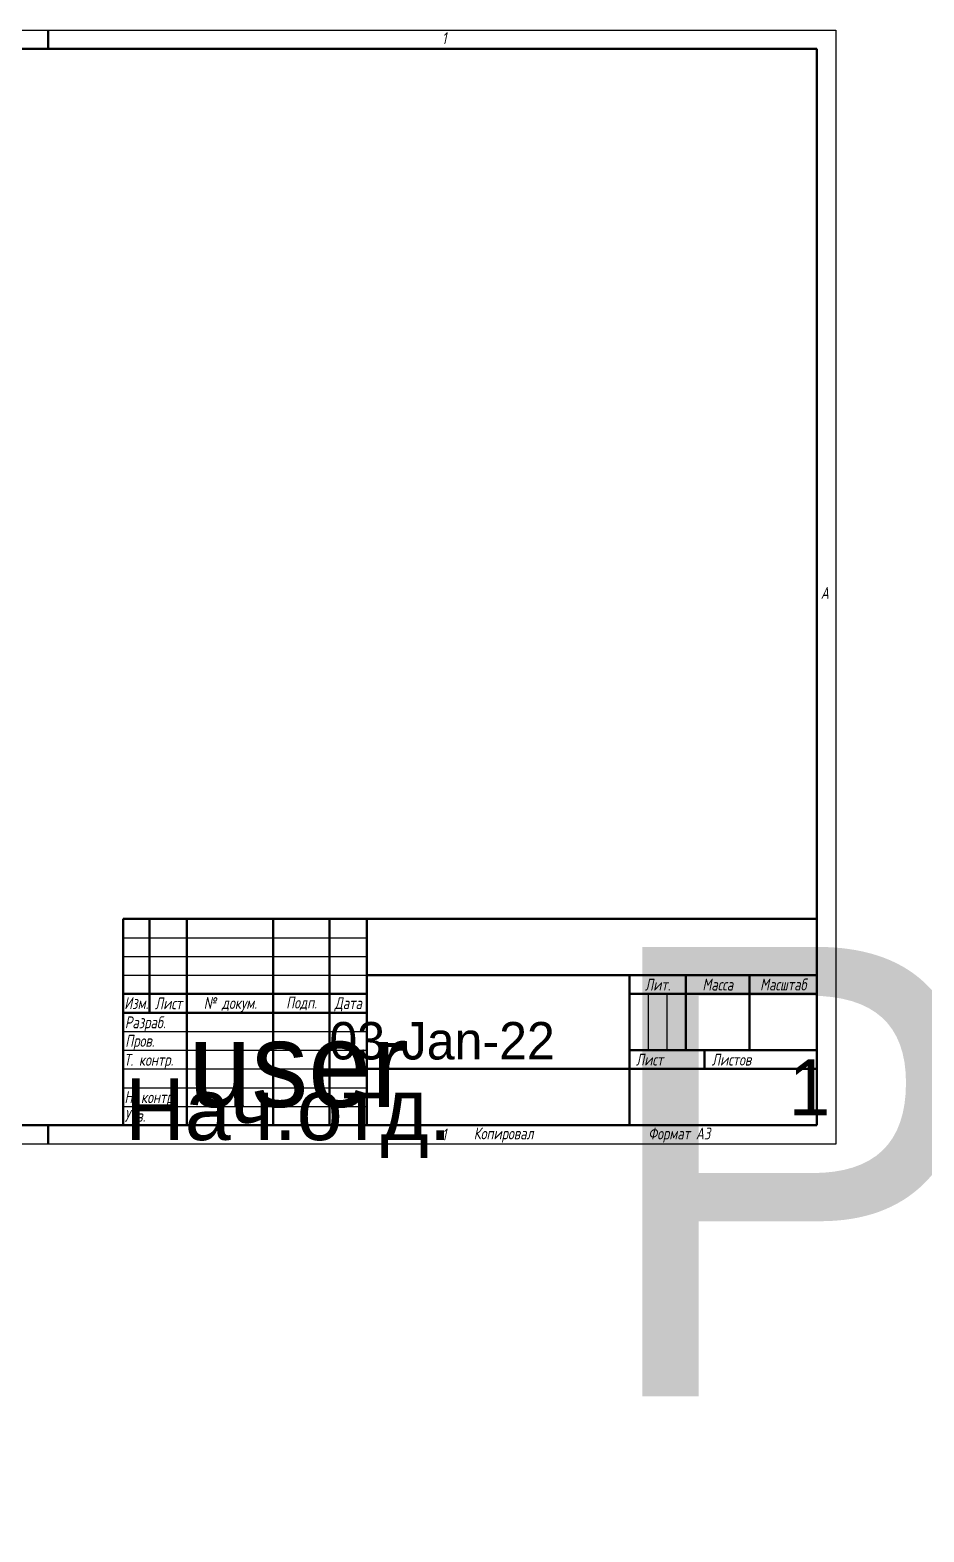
# Model space of a CAD drawing. Header units: millimetres. Extents: x -309 to 752, y -52 to 188.
# Drawn here: x 102.6 to 221.8, y -51.7 to 148.5 of the extents above; entities that cross this region are included whole.
import ezdxf
from ezdxf.enums import TextEntityAlignment as Align

# ---------------------------------------------------------------- set-up
doc = ezdxf.new("R2018")
doc.units = ezdxf.units.MM
doc.header["$LTSCALE"] = 0.5
doc.layers.add('Заголовок (ГОСТ)', color=7, linetype='Continuous', lineweight=50)
doc.layers.add('Кромка (ГОСТ)', color=7, linetype='Continuous', lineweight=50)
doc.styles.add('Альтернативный текст (ГОСТ)', font='', dxfattribs={"width": 0.8})
doc.styles.get('Альтернативный текст (ГОСТ)').set_extended_font_data('Arial', italic=True)

# ---------------------------------------------------------------- blocks, each defined once
blk = doc.blocks.new('Рамки ГОСТ - Рамка')
at = {"layer": 'Кромка (ГОСТ)', "lineweight": 25}
for p, q in [((0, 0), (0, 297)), ((0, 297), (420, 297)), ((420, 297), (420, 0)), ((420, 0), (0, 0))]:
    blk.add_line(p, q, dxfattribs=at)
at = {"layer": 'Кромка (ГОСТ)'}
for p, q in [((210, 292), (210, 297)), ((415, 292), (20, 292)), ((20, 292), (20, 5)), ((415, 5), (415, 292)), ((20, 5), (415, 5)), ((210, 5), (210, 0))]:
    blk.add_line(p, q, dxfattribs=at)
at = {"layer": 'Кромка (ГОСТ)', "char_height": 3.17, "attachment_point": 1, "style": 'Альтернативный текст (ГОСТ)'}
for s, insert, width in [('\\fGOST Common|b0|i1;\\H3.1700;2', (105, 296.5), 5.2328), ('\\fGOST Common|b0|i1;\\H3.1700;1', (315.02, 296.44), 5.2327), ('\\fGOST Common|b0|i1;\\H3.1700;A', (16, 155), 5.1335), ('\\fGOST Common|b0|i1;\\H3.1700;A', (416, 148.5), 5.0704), ('\\fGOST Common|b0|i1;\\H3.1700;2', (104.99, 4.3), 5.2328), ('\\fGOST Common|b0|i1;\\H3.1700;1', (315, 4.14), 6.6287), ('\\fGOST Common|b0|i1;\\H3.1700;Формат А3', (370, 4.39), 25.2103)]:
    blk.add_mtext(s, dxfattribs=dict(at, insert=insert, width=width))
blk = doc.blocks.new('Основные надписи ГОСТ - Форма 1')
at = {"layer": 'Заголовок (ГОСТ)'}
for p, q in [((0, 55), (185, 55)), ((0, 0), (0, 55)), ((0, 0), (0, 55)), ((7, 55), (7, 30)), ((17, 55), (17, 0)), ((40, 55), (40, 0)), ((55, 55), (55, 0)), ((65, 55), (65, 0)), ((185, 0), (185, 55)), ((65, 40), (185, 40)), ((135, 40), (135, 0)), ((150, 40), (150, 20)), ((167, 40), (167, 20)), ((0, 35), (65, 35)), ((135, 35), (185, 35)), ((0, 30), (65, 30)), ((135, 20), (185, 20)), ((155, 20), (155, 15)), ((65, 15), (185, 15)), ((185, 0), (0, 0))]:
    blk.add_line(p, q, dxfattribs=at)
at = {"layer": 'Заголовок (ГОСТ)', "linetype": 'Continuous', "lineweight": 25}
for p, q in [((0, 50), (65, 50)), ((0, 45), (65, 45)), ((0, 40), (65, 40)), ((140, 35), (140, 20)), ((145, 35), (145, 20)), ((0, 25), (65, 25)), ((0, 20), (65, 20)), ((0, 15), (65, 15)), ((0, 10), (65, 10)), ((0, 5), (65, 5))]:
    blk.add_line(p, q, dxfattribs=at)
at = {"layer": 'Заголовок (ГОСТ)', "char_height": 3.17, "style": 'Альтернативный текст (ГОСТ)'}
for s, insert, width, attachment_point in [('\\fGOST Common|b0|i1;\\H3.1700;Лит.', (142.52, 37.49), 14.9766, 5), ('\\fGOST Common|b0|i1;\\H3.1700;Масса', (158.55, 37.51), 16.9878, 5), ('\\fGOST Common|b0|i1;\\H3.1700;Масштаб', (176.02, 37.53), 17.8316, 5), ('\\fGOST Common|b0|i1;\\H3.1700;Изм.', (3.5, 32.56), 6.9635, 5), ('\\fGOST Common|b0|i1;\\H3.1700;Лист', (12.1, 32.5), 10.0029, 5), ('\\A0;\\fGOST Common|b0|i1;\\H3.1700;№ докум.', (28.58, 32.16), 22.9069, 5), ('\\fGOST Common|b0|i1;\\H3.1700;Подп.', (47.56, 32.45), 14.879, 5), ('\\fGOST Common|b0|i1;\\H3.1700;Дата', (60.02, 32.24), 9.9614, 5), ('\\fGOST Common|b0|i1;\\H3.1700;Разраб.', (0.47, 27), 16.9971, 4), ('\\fGOST Common|b0|i1;\\H3.1700;Пров.', (0.56, 22.08), 17.0192, 4), ('\\A0;\\fGOST Common|b0|i1;\\H3.1700;Т. контр.', (0.23, 17.01), 16.9554, 4), ('\\fGOST Common|b0|i1;\\H3.1700;Лист', (140.37, 17.5), 10.5071, 5), ('\\A1;', (150.6, 17.54), 8.8313, 5), ('\\fGOST Common|b0|i1;\\H3.1700;Листов', (162.21, 17.5), 14.3668, 5), ('\\fGOST Common|b0|i1;\\H3.1700;Н. контр.', (0.36, 7.05), 16.9999, 4), ('\\fGOST Common|b0|i1;\\H3.1700;Утв.', (0.34, 2.52), 17.0083, 4), ('\\fGOST Common|b0|i1;\\H3.1700;Копировал', (93.48, -0.59), 19.7871, 1)]:
    blk.add_mtext(s, dxfattribs=dict(at, insert=insert, width=width, attachment_point=attachment_point))
at = {"layer": 'Заголовок (ГОСТ)', "lineweight": 30, "flags": 104}
for tag, height, p in [('Изм1', 2.89, (3.51, 52.52)), ('Лист1', 2.89, (12.03, 52.52)), ('Докум1', 2.89, (28.54, 52.48)), ('ОБОЗНАЧЕНИЕ', 5, (125.33, 47.56)), ('Изм2', 2.89, (3.5, 47.52)), ('Лист2', 2.89, (12.01, 47.5)), ('Докум2', 2.89, (28.53, 47.5)), ('Изм3', 2.89, (3.5, 42.5)), ('Лист3', 2.89, (12.01, 42.51)), ('Докум3', 2.89, (28.51, 42.48)), ('Изм4', 2.89, (3.51, 37.5)), ('Лист4', 2.89, (12, 37.53)), ('Докум4', 2.89, (28.51, 37.52)), ('НАИМЕНОВАНИЕ', 5, (100.03, 29.98)), ('Литера', 3.5, (137.52, 27.25)), ('Литера2', 3.5, (142.51, 27.22)), ('Литера3', 3.5, (147.52, 27.21)), ('Масса', 3.5, (158.47, 27.53)), ('Масштаб', 3.5, (176, 27.6)), ('Тип_документа', 3.17, (100.08, 17.56)), ('Листов', 3.17, (177.46, 17.58)), ('Материал_Класс', 3.5, (99.98, 7.54)), ('ОРГАНИЗАЦИЯ', 3.5, (160.02, 7.6))]:
    blk.add_attdef(tag, text='', height=height, dxfattribs=at).set_placement(p, align=Align.MIDDLE_CENTER)
for tag, height, p in [('Подп1', 2.89, (40.01, 52.51)), ('Дата1', 2, (55.01, 52.51)), ('Подп2', 2.89, (40.01, 47.5)), ('Дата2', 2, (55.01, 47.49)), ('Подп3', 2.89, (40.01, 42.51)), ('Дата3', 2, (55.02, 42.52)), ('Подп4', 2.89, (40.01, 37.51)), ('Дата4', 2, (55.02, 37.51)), ('Разработал_Подп.', 2.89, (40.05, 27.51)), ('ПРОВЕРИЛ', 3.17, (17.41, 22.53)), ('ДАТА_СОЗДАНИЯ', 2, (55.01, 27.51)), ('АВТОР', 3.17, (17.41, 27.49)), ('Проверил_Подп.', 2.89, (40.05, 22.52)), ('ДАТА_ПРОВЕРКИ', 2, (55.02, 22.51)), ('ТЕХНОЛОГ', 3.17, (17.33, 17.54)), ('Технолог_Подп.', 2.89, (40.05, 17.51)), ('Технолог_Дата', 2, (55.01, 17.5)), ('Должность_руководителя', 3.17, (0.52, 12.51)), ('НАЧ._ОТДЕЛА', 3.17, (17.46, 12.45)), ('Руководитель_Подп.', 2.89, (40.01, 12.5)), ('Руководитель_Дата', 2, (55.01, 12.51)), ('НОРМОКОНТРОЛЬ', 3.17, (17.37, 7.48)), ('Нормоконтроль_Подп.', 2.89, (40.05, 7.52)), ('ДАТА_НОРМОКОНТРОЛЯ', 2, (55.02, 7.51)), ('УТВЕРДИЛ', 3.17, (17.4, 2.51)), ('Утвердил_Подп.', 2.89, (40.05, 2.51)), ('ДАТА_УТВЕРЖДЕНИЯ', 2, (55.01, 2.5))]:
    blk.add_attdef(tag, text='', height=height, dxfattribs=at).set_placement(p, align=Align.MIDDLE_LEFT)
for tag, p in [('Материал_Наим.', (133.71, 9.75)), ('Материал_ГОСТ', (134.04, 4.06))]:
    blk.add_attdef(tag, text='', height=3.5, dxfattribs=at).set_placement(p, align=Align.MIDDLE_RIGHT)

msp = doc.modelspace()

# ---------------------------------------------------------------- block references
at = {"xscale": 0.5, "yscale": 0.5, "zscale": 0.5}
msp.add_blockref('Рамки ГОСТ - Рамка', (0, 0), dxfattribs=at)
ref = msp.add_blockref('Основные надписи ГОСТ - Форма 1', (115, 2.5), dxfattribs=dict(xscale=0.5, yscale=0.5, zscale=0.5))
lines = msp.add_mtext('Нач.отд.', dxfattribs={"layer": 'Заголовок (ГОСТ)', "insert": (115.26, 8.76), "char_height": 8.238, "attachment_point": 1})
ref.add_attrib('Должность_руководителя', '', (115.26, 8.76), dxfattribs={"flags": 104}).embed_mtext(lines)
lines = msp.add_mtext('user', dxfattribs={"layer": 'Заголовок (ГОСТ)', "insert": (123.71, 16.24), "char_height": 11.296, "attachment_point": 1})
ref.add_attrib('АВТОР', '', (123.71, 16.24), dxfattribs={"flags": 104}).embed_mtext(lines)
lines = msp.add_mtext('PCBDiplomPCB', dxfattribs={"layer": 'Заголовок (ГОСТ)', "insert": (177.66, 26.28), "char_height": 59.9215, "attachment_point": 1})
ref.add_attrib('ОБОЗНАЧЕНИЕ', '', (177.66, 26.28), dxfattribs={"flags": 104}).embed_mtext(lines)
lines = msp.add_mtext('1', dxfattribs={"layer": 'Заголовок (ГОСТ)', "insert": (203.73, 11.29), "char_height": 7.48, "attachment_point": 1})
ref.add_attrib('Листов', '', (203.73, 11.29), dxfattribs={"flags": 104}).embed_mtext(lines)
lines = msp.add_mtext('03-Jan-22', dxfattribs={"layer": 'Заголовок (ГОСТ)', "insert": (142.5, 16.26), "char_height": 4.99, "attachment_point": 1})
ref.add_attrib('ДАТА_СОЗДАНИЯ', '', (142.5, 16.26), dxfattribs={"flags": 104}).embed_mtext(lines)

doc.saveas('drawing.dxf')
